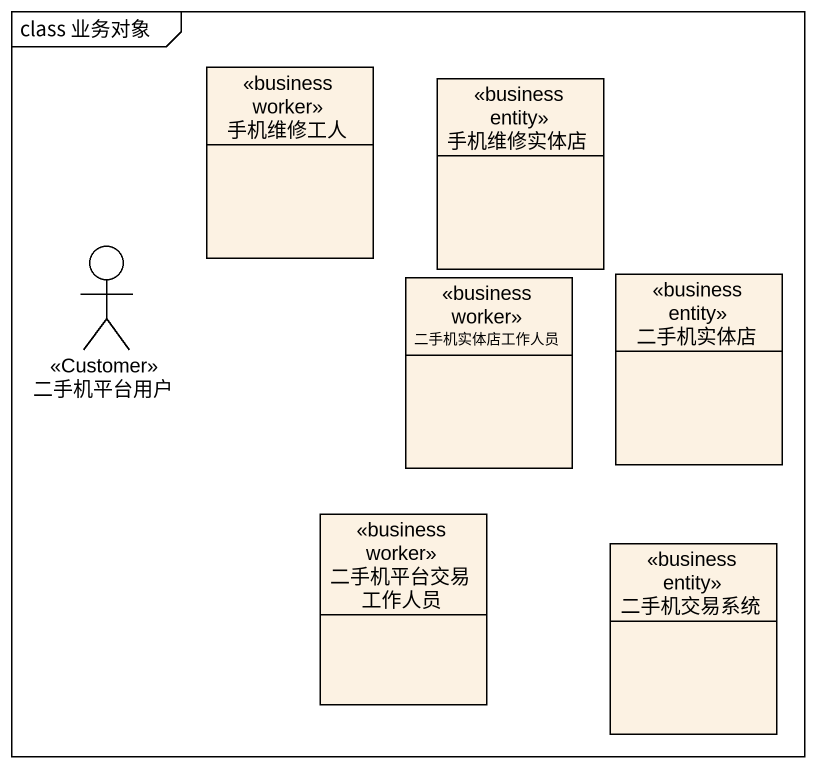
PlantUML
@startuml
mainframe class 业务对象
allowmixing
hide circle
hide empty members
class 手机维修工人 <<business worker>>
class 手机维修实体店 <<business entity>>
actor 二手机平台用户 <<Customer>>
class 二手机实体店工作人员 <<business worker>>
class 二手机实体店 <<business entity>>
class 二手机平台交易工作人员 <<business worker>>
class 二手机交易系统 <<business entity>>
@enduml
